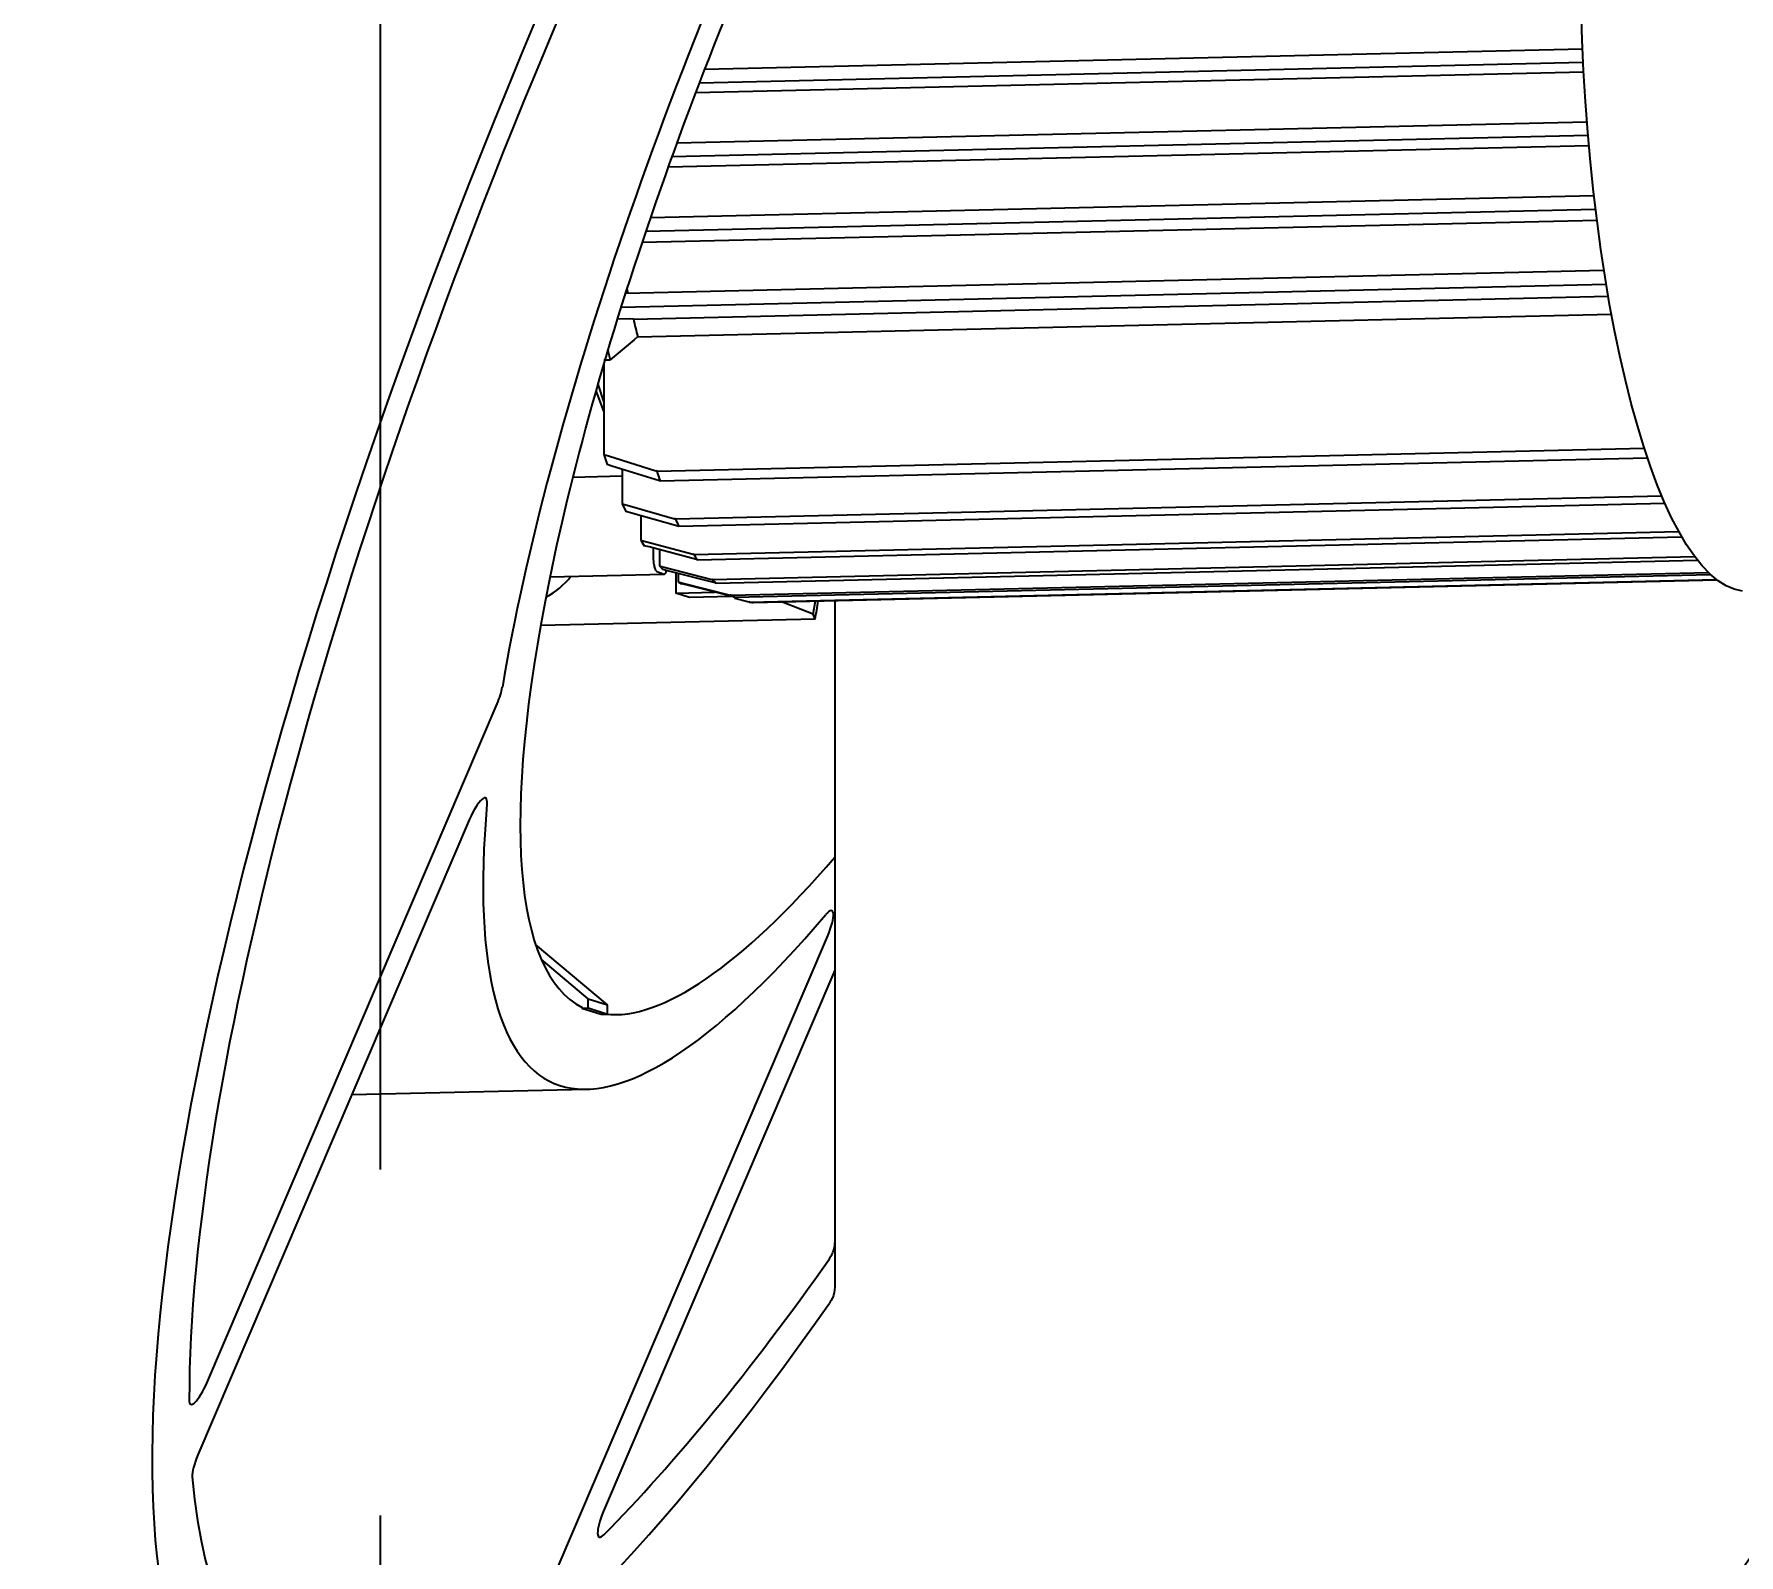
# Model space of a CAD drawing. Header units: inches. Extents: x -347369 to -260369, y 119522 to 149869.
# Drawn here: x -322558.6 to -322189.1, y 136941.1 to 137270.8 of the extents above; entities that cross this region are included whole.
import ezdxf

# ---------------------------------------------------------------- set-up
doc = ezdxf.new("R2010")
doc.units = ezdxf.units.IN
doc.header["$LTSCALE"] = 300
doc.linetypes.add('CENTRO', pattern=[2, 1.25, -0.25, 0.25, -0.25])
for name, color, linetype in [('ASSI', 254, 'CENTRO'), ('MACCHINA', 40, 'Continuous'), ('QUOTE', 7, 'Continuous')]:
    doc.layers.add(name, color=color, linetype=linetype)
doc.styles.get("Standard").update_dxf_attribs({"font": 'romans.shx'})
doc.dimstyles.new('sc1a100', dxfattribs={"dimscale": 100, "dimtxt": 3, "dimasz": 3, "dimexe": 0, "dimexo": 0, "dimgap": 1, "dimtad": 1, "dimzin": 12, "dimdsep": 46, "dimtxsty": 'Standard', "dimblk": 'CLOSEDBLANK', "dimcen": 1, "dimclrd": 253, "dimclre": 253, "dimclrt": 2, "dimadec": 0, "dimazin": 3, "dimtfac": 1, "dimtmove": 0, "dimatfit": 1, "dimldrblk": 'CLOSEDBLANK', "dimfxl": 1, "dimtolj": 1, "dimtzin": 0, "dimarcsym": 0})

# ---------------------------------------------------------------- blocks, each defined once
blk = doc.blocks.new('_ClosedBlank')
at = {"color": 0, "linetype": 'ByBlock', "lineweight": -2}
for p, q in [((-1, 0.1667), (0, 0)), ((-1, 0.1667), (-1, -0.1667)), ((0, 0), (-1, -0.1667))]:
    blk.add_line(p, q, dxfattribs=at)
blk = doc.blocks.new('*D28')
at = {"layer": 'Defpoints', "color": 0, "transparency": 16777216}
for p in [(-322483.62, 140399.66), (-321493.68, 139989.61), (-324251.39, 137231.89), (-323921.75, 136508.74), (-322483.62, 136499.66)]:
    blk.add_point(p, dxfattribs=at)
at = {"layer": 'QUOTE', "color": 253, "lineweight": -2, "transparency": 16777216}
for p, q in [((-324251.39, 137231.89), (-324517.44, 136965.84)), ((-322483.62, 136499.66), (-322483.62, 136123.4))]:
    blk.add_line(p, q, dxfattribs=at)
blk.add_arc((-322483.62, 138999.66), 2876.26, 230.97879, 264.02121, dxfattribs=at)
at = {"layer": 'QUOTE', "color": 253, "lineweight": -2, "transparency": 16777216, "xscale": 300, "yscale": 300, "zscale": 300}
for p, rotation in [((-324517.44, 136965.84), 137.9893954922992), ((-322483.62, 136123.4), 357.0106045077002)]:
    blk.add_blockref('_ClosedBlank', p, dxfattribs=dict(at, rotation=rotation))
at = {"layer": 'QUOTE', "color": 2, "transparency": 16777216, "insert": (-323488.65, 136573.31), "char_height": 300, "attachment_point": 5, "rotation": 337.5}
blk.add_mtext('\\A1;45°', dxfattribs=at)
blk = doc.blocks.new('*D38')
at = {"layer": 'Defpoints', "color": 0, "transparency": 16777216}
for p in [(-322483.62, 140399.66), (-323696.06, 139699.66), (-320318.56, 137749.66), (-322483.62, 136499.66), (-321507.47, 136317.71)]:
    blk.add_point(p, dxfattribs=at)
at = {"layer": 'QUOTE', "color": 253, "lineweight": -2, "transparency": 16777216}
for p, q in [((-320318.56, 137749.66), (-320011.93, 137572.62)), ((-322483.62, 136499.66), (-322483.62, 136145.58))]:
    blk.add_line(p, q, dxfattribs=at)
blk.add_arc((-322483.62, 138999.66), 2854.07, 276.02531, 323.97469, dxfattribs=at)
at = {"layer": 'QUOTE', "color": 253, "lineweight": -2, "transparency": 16777216, "xscale": 300, "yscale": 300, "zscale": 300}
for p, rotation in [((-320011.93, 137572.62), 56.98734634615995), ((-322483.62, 136145.58), 183.0126536538403)]:
    blk.add_blockref('_ClosedBlank', p, dxfattribs=dict(at, rotation=rotation))
at = {"layer": 'QUOTE', "color": 2, "transparency": 16777216, "insert": (-321181.59, 136744.46), "char_height": 300, "attachment_point": 5, "rotation": 30}
blk.add_mtext('\\A1;60°', dxfattribs=at)
blk = doc.blocks.new('A$Cad528b1c')
at = {"layer": 'ASSI'}
blk.add_line((0, 1400), (0, -2400), dxfattribs=at)
at = {"layer": 'MACCHINA'}
for p, q in [((70.3, -1736.49), (260.59, -1732.04)), ((69.18, -1739.41), (260.73, -1734.93)), ((68.37, -1741.54), (260.84, -1737.04)), ((63.23, -1755.41), (261.78, -1750.77)), ((64.3, -1752.46), (261.55, -1747.85)), ((62.43, -1757.63), (261.97, -1752.97)), ((58.58, -1768.62), (263.07, -1763.84)), ((56.76, -1773.99), (263.71, -1769.16)), ((57.57, -1771.61), (263.42, -1766.8)), ((53.17, -1785.01), (265.24, -1780.06)), ((52.21, -1788.05), (265.72, -1783.06)), ((54.89, -1790.63), (266.16, -1785.7)), ((51.48, -1790.5), (53.99, -1790.6)), ((54.89, -1790.63), (53.99, -1790.6)), ((55.81, -1794.49), (266.85, -1789.56)), ((55.07, -1795.11), (49.84, -1799.46)), ((55.81, -1794.49), (55.07, -1795.11)), ((49.36, -1797.47), (49.84, -1799.46)), ((48.46, -1799.5), (49.84, -1799.46)), ((48.46, -1800.37), (48.46, -1819.98)), ((48.46, -1810.59), (46.81, -1806.21)), ((47.21, -1804.76), (48.46, -1808.73)), ((48.46, -1819.98), (49.48, -1820.3)), ((48.46, -1819.98), (49.2, -1822.18)), ((49.48, -1820.3), (59.78, -1823.53)), ((59.95, -1823.58), (273.96, -1818.59)), ((60.69, -1825.72), (274.66, -1820.72)), ((41.77, -1824.87), (52.48, -1824.62)), ((50.22, -1822.5), (49.2, -1822.18)), ((60.52, -1825.66), (50.22, -1822.5)), ((52.48, -1823.19), (52.48, -1830.67)), ((59.95, -1823.58), (59.78, -1823.53)), ((60.69, -1825.72), (60.52, -1825.66)), ((52.48, -1830.67), (53.51, -1830.96)), ((52.48, -1830.67), (53.22, -1832.31)), ((54.25, -1832.6), (53.22, -1832.31)), ((53.51, -1830.96), (63.8, -1833.9)), ((64.54, -1835.5), (54.25, -1832.6)), ((63.98, -1833.95), (277.76, -1828.96)), ((64.72, -1835.55), (278.45, -1830.56)), ((56.51, -1833.23), (56.51, -1838.56)), ((63.98, -1833.95), (63.8, -1833.9)), ((64.72, -1835.55), (64.54, -1835.5)), ((56.51, -1838.56), (57.53, -1838.83)), ((56.51, -1838.56), (57.25, -1839.75)), ((58.27, -1840.02), (57.25, -1839.75)), ((57.53, -1838.83), (67.83, -1841.6)), ((68, -1841.65), (281.45, -1836.66)), ((68.74, -1842.81), (282.11, -1837.82)), ((68.57, -1842.76), (58.27, -1840.02)), ((59.18, -1840.26), (59.18, -1842.14)), ((60.53, -1840.62), (60.53, -1844.12)), ((68, -1841.65), (67.83, -1841.6)), ((68.74, -1842.81), (68.57, -1842.76)), ((72.03, -1847.09), (284.92, -1842.12)), ((72.77, -1847.87), (285.51, -1842.9)), ((36.82, -1846.48), (61.58, -1845.9)), ((59.94, -1845.37), (61.53, -1845.89)), ((60.53, -1844.12), (61.56, -1844.38)), ((60.53, -1844.12), (61.27, -1844.91)), ((62.29, -1845.17), (61.27, -1844.91)), ((61.56, -1844.38), (71.85, -1847.05)), ((72.59, -1847.82), (62.29, -1845.17)), ((64.1, -1845.64), (64.1, -1850.02)), ((64.56, -1845.75), (64.56, -1847.59)), ((72.03, -1847.09), (71.85, -1847.05)), ((76.05, -1850.5), (287.88, -1845.56)), ((76.79, -1850.92), (288.32, -1845.98)), ((80.08, -1851.99), (289.63, -1847.09)), ((80.81, -1852.05), (289.74, -1847.17)), ((64.1, -1850.02), (72.46, -1849.82)), ((67.02, -1850.96), (64.1, -1850.02)), ((64.56, -1847.59), (65.58, -1847.85)), ((64.56, -1847.59), (65.3, -1848.01)), ((66.32, -1848.27), (65.3, -1848.01)), ((65.58, -1847.85), (75.88, -1850.46)), ((76.62, -1850.87), (66.32, -1848.27)), ((76.13, -1850.75), (67.02, -1850.96)), ((72.77, -1847.87), (72.59, -1847.82)), ((76.05, -1850.5), (75.88, -1850.46)), ((76.79, -1850.92), (76.62, -1850.87)), ((76.82, -1851.16), (79.9, -1851.94)), ((80.08, -1851.99), (79.9, -1851.94)), ((93.88, -1854.63), (86.99, -1851.91)), ((93.88, -1854.63), (94.33, -1851.74)), ((94.29, -1855.69), (93.88, -1854.63)), ((98.55, -1851.64), (98.55, -1907.25)), ((94.29, -1855.69), (34.79, -1857.08)), ((-37.58, -2021.26), (25.36, -1874.01)), ((19.37, -1899.05), (-39.51, -2036.81)), ((98.55, -1907.25), (98.55, -1931.75)), ((38.14, -2062.07), (97.02, -1924.31)), ((49.24, -1939.31), (33.67, -1926.2)), ((45.1, -1937.96), (34.87, -1929.35)), ((98.55, -1931.75), (48.35, -2049.21)), ((98.55, -1931.75), (98.55, -1990.9)), ((45.1, -1939.95), (45.1, -1937.96)), ((45.1, -1937.96), (49.24, -1939.31)), ((49.24, -1941.3), (49.24, -1939.31)), ((43.74, -1939.99), (43.8, -1939.84)), ((43.74, -1939.99), (45.1, -1939.95)), ((43.74, -1939.99), (47.88, -1941.33)), ((45.1, -1939.95), (49.24, -1941.3)), ((47.88, -1941.33), (49.24, -1941.3)), ((-6.14, -1958.75), (44.73, -1957.57)), ((98.55, -1990.9), (98.55, -2000.48))]:
    blk.add_line(p, q, dxfattribs=at)
at = {"layer": 'MACCHINA', "flags": 128}
for points in [[(295.23, -1849.59), (293.48, -1849.2), (291.73, -1848.46), (289.99, -1847.36), (288.26, -1845.92), (286.54, -1844.14), (284.84, -1842.01), (283.16, -1839.56), (281.52, -1836.78), (279.9, -1833.68), (278.32, -1830.27), (276.79, -1826.56), (275.3, -1822.56), (273.86, -1818.28), (272.47, -1813.73), (271.14, -1808.93), (269.87, -1803.88), (268.67, -1798.61), (267.53, -1793.13), (266.47, -1787.44), (265.48, -1781.58), (264.57, -1775.54), (263.73, -1769.36), (262.98, -1763.04), (262.31, -1756.61), (261.73, -1750.08), (261.23, -1743.46), (260.82, -1736.79), (260.5, -1730.07), (260.28, -1723.33)], [(53.48, -1784.02), (53.54, -1784.33), (53.68, -1785)]]:
    blk.add_lwpolyline(points, dxfattribs=at)
at = {"layer": 'MACCHINA'}
for centre, radius, start, end in [((244.6, -1747.22), 194.61, 192.8882, 194.0559), ((192.25, -1778.92), 139.64, 198.6559, 199.5819), ((140.97, -1799.31), 84.43, 204.225, 205.42), ((108.17, -1816.87), 47.19, 211.6658, 213.3361), ((28.09, -1836.04), 16.81, 297.8094, 322.0875), ((90.14, -1830.55), 24.53, 222.4038, 224.9056), ((82.68, -1839.59), 12.77, 238.7377, 242.545), ((81.19, -1843.51), 8.55, 262.4836, 267.4563), ((-354.43, -1778.38), 455.33, 350.2247, 350.7311)]:
    blk.add_arc(centre, radius, start, end, dxfattribs=at)
for centre, major_axis, start_param, end_param in [((138.27, -1724.32), (100.73, 231.92), 1.402344, 2.35483), ((138.27, -1724.32), (93.75, 215.85), 1.429618, 3.128032), ((127.52, -1749.47), (153.71, 353.9), 1.594453, 4.02308), ((127.52, -1749.47), (146.73, 337.83), 1.594453, 2.623265), ((24.06, -1873.59), (2.18, 5.02), 4.736046, 5.496423), ((20.67, -1899.47), (2.18, 5.02), 5.645209, 7.877639), ((138.27, -1724.32), (100.73, 231.92), 2.503616, 3.826884), ((138.27, -1724.32), (93.75, 215.85), 3.217619, 3.817363), ((95.72, -1923.89), (2.18, 5.02), 4.736046, 6.968476), ((127.52, -1749.47), (146.73, 337.83), 3.707234, 4.014853), ((-38.87, -2020.84), (2.18, 5.02), 2.623265, 4.736046), ((-38.21, -2037.23), (2.18, 5.02), 1.594453, 2.712538), ((127.52, -1749.47), (146.73, 337.83), 2.712538, 3.617962), ((49.65, -2049.63), (2.18, 5.02), 1.594453, 3.707234)]:
    blk.add_ellipse(centre, major_axis=major_axis, ratio=0.247592, start_param=start_param, end_param=end_param, dxfattribs=at)
for points, knots in [([(482.15, -1807.4), (481.84, -1807.82), (481.03, -1808.9), (479.01, -1811.61), (476.24, -1815.34), (472.99, -1819.74), (469.33, -1824.7), (465.32, -1830.14), (461.02, -1835.98), (456.48, -1842.14), (451.76, -1848.55), (446.9, -1855.16), (441.65, -1862.3), (436.01, -1869.96), (430.02, -1878.11), (424.09, -1886.18), (418.28, -1894.09), (412.02, -1902.6), (405.13, -1911.98), (397.37, -1922.53), (389.21, -1933.64), (380.63, -1945.31), (371.65, -1957.53), (362.29, -1970.26), (352.57, -1983.47), (342.52, -1997.15), (332.17, -2011.23), (321.56, -2025.67), (310.71, -2040.42), (300.45, -2054.39), (290.82, -2067.49), (281.91, -2079.61), (273.11, -2091.57), (264.55, -2103.22), (255.62, -2115.38), (246.4, -2127.91), (237.02, -2140.67), (228.17, -2152.72), (219.85, -2164.03), (212.1, -2174.58), (205.5, -2183.55), (201.67, -2188.77), (200.09, -2190.92)], [0, 0, 0, 0, 0.017581, 0.045707, 0.073016, 0.099504, 0.125169, 0.150008, 0.17402, 0.197202, 0.219552, 0.241067, 0.261748, 0.285457, 0.307958, 0.329248, 0.349325, 0.36826, 0.391969, 0.416262, 0.441138, 0.466596, 0.492637, 0.519261, 0.546468, 0.574257, 0.602629, 0.631583, 0.66112, 0.69124, 0.715757, 0.740647, 0.765524, 0.789994, 0.814058, 0.843563, 0.872433, 0.900668, 0.928267, 0.955231, 0.981559, 1, 1, 1, 1]), ([(209.92, -2234.95), (210.87, -2233.65), (213.68, -2229.83), (218.85, -2222.8), (225.35, -2213.96), (232.27, -2204.55), (239.54, -2194.66), (247.14, -2184.31), (255.05, -2173.56), (263.22, -2162.44), (271.64, -2150.99), (280.26, -2139.25), (289.07, -2127.27), (298.04, -2115.07), (307.13, -2102.7), (316.32, -2090.2), (325.57, -2077.61), (334.86, -2064.97), (344.16, -2052.33), (353.43, -2039.71), (362.66, -2027.16), (371.83, -2014.69), (380.93, -2002.31), (389.95, -1990.04), (398.86, -1977.91), (407.64, -1965.97), (416.25, -1954.25), (424.67, -1942.8), (432.86, -1931.65), (440.81, -1920.85), (448.45, -1910.45), (455.75, -1900.52), (462.65, -1891.13), (469.13, -1882.32), (475.18, -1874.08), (480.79, -1866.45), (485.96, -1859.42), (490.67, -1853.01), (494.93, -1847.22), (498.75, -1842.02), (502.29, -1837.2), (505.5, -1832.84), (508.28, -1829.06), (510.45, -1826.1), (511.79, -1824.28), (512.52, -1823.29), (512.83, -1822.86), (512.84, -1822.85), (512.84, -1822.85)], [0, 0, 0, 0, 0.012016, 0.035374, 0.058635, 0.081797, 0.104861, 0.127827, 0.150694, 0.173464, 0.196135, 0.218709, 0.241199, 0.263618, 0.285967, 0.308244, 0.33045, 0.352585, 0.374649, 0.396643, 0.418565, 0.440438, 0.462369, 0.484371, 0.506444, 0.528587, 0.550802, 0.573088, 0.595444, 0.617872, 0.640369, 0.662798, 0.685049, 0.707123, 0.729021, 0.750741, 0.772285, 0.793653, 0.814843, 0.835863, 0.857056, 0.881236, 0.905888, 0.931009, 0.956602, 0.972931, 0.989445, 1, 1, 1, 1]), ([(61.53, -1845.89), (61.63, -1845.87), (61.82, -1845.81), (62.02, -1845.45), (62.07, -1845.13), (62.08, -1845.11)], [0, 0, 0, 0, 0.486397, 0.972795, 1, 1, 1, 1]), ([(97.38, -1994.32), (97.82, -1993.55), (98.47, -1992.41), (98.53, -1991.26), (98.55, -1990.9)], [0, 0, 0, 0, 0.680481, 1, 1, 1, 1]), ([(98.55, -2000.48), (98.46, -2001.27), (98.32, -2002.44), (97.61, -2003.56), (97.38, -2003.92)], [0, 0, 0, 0, 0.679709, 1, 1, 1, 1])]:
    blk.add_open_spline(points, degree=3, knots=knots, dxfattribs=at)
blk.add_open_spline([(59.18, -1842.14), (59.19, -1842.53), (59.22, -1843.31), (59.39, -1844.34), (59.64, -1845.12), (59.84, -1845.29), (59.94, -1845.37)], degree=3, dxfattribs=at)

msp = doc.modelspace()

# ---------------------------------------------------------------- block references
msp.add_blockref('A$Cad528b1c', (-322483.625, 138999.656))

# ---------------------------------------------------------------- dimensions: what is measured, and where the dimension line sits
at = {"layer": 'QUOTE'}
for base, line2, picture, middle in [((-323921.753, 136508.745), ((-324251.392, 137231.889), (-321493.675, 139989.605)), '*D28', (-323488.649, 136573.311)), ((-321507.475, 136317.706), ((-320318.561, 137749.656), (-323696.06, 139699.656)), '*D38', (-321181.589, 136744.464))]:
    dim = msp.add_angular_dim_2l(base=base, line1=((-322483.625, 136499.656), (-322483.625, 140399.656)), line2=line2, dimstyle='sc1a100', dxfattribs=at)
    dim.commit()
    dim.dimension.update_dxf_attribs({"geometry": picture, "text_midpoint": middle})

doc.saveas('drawing.dxf')
